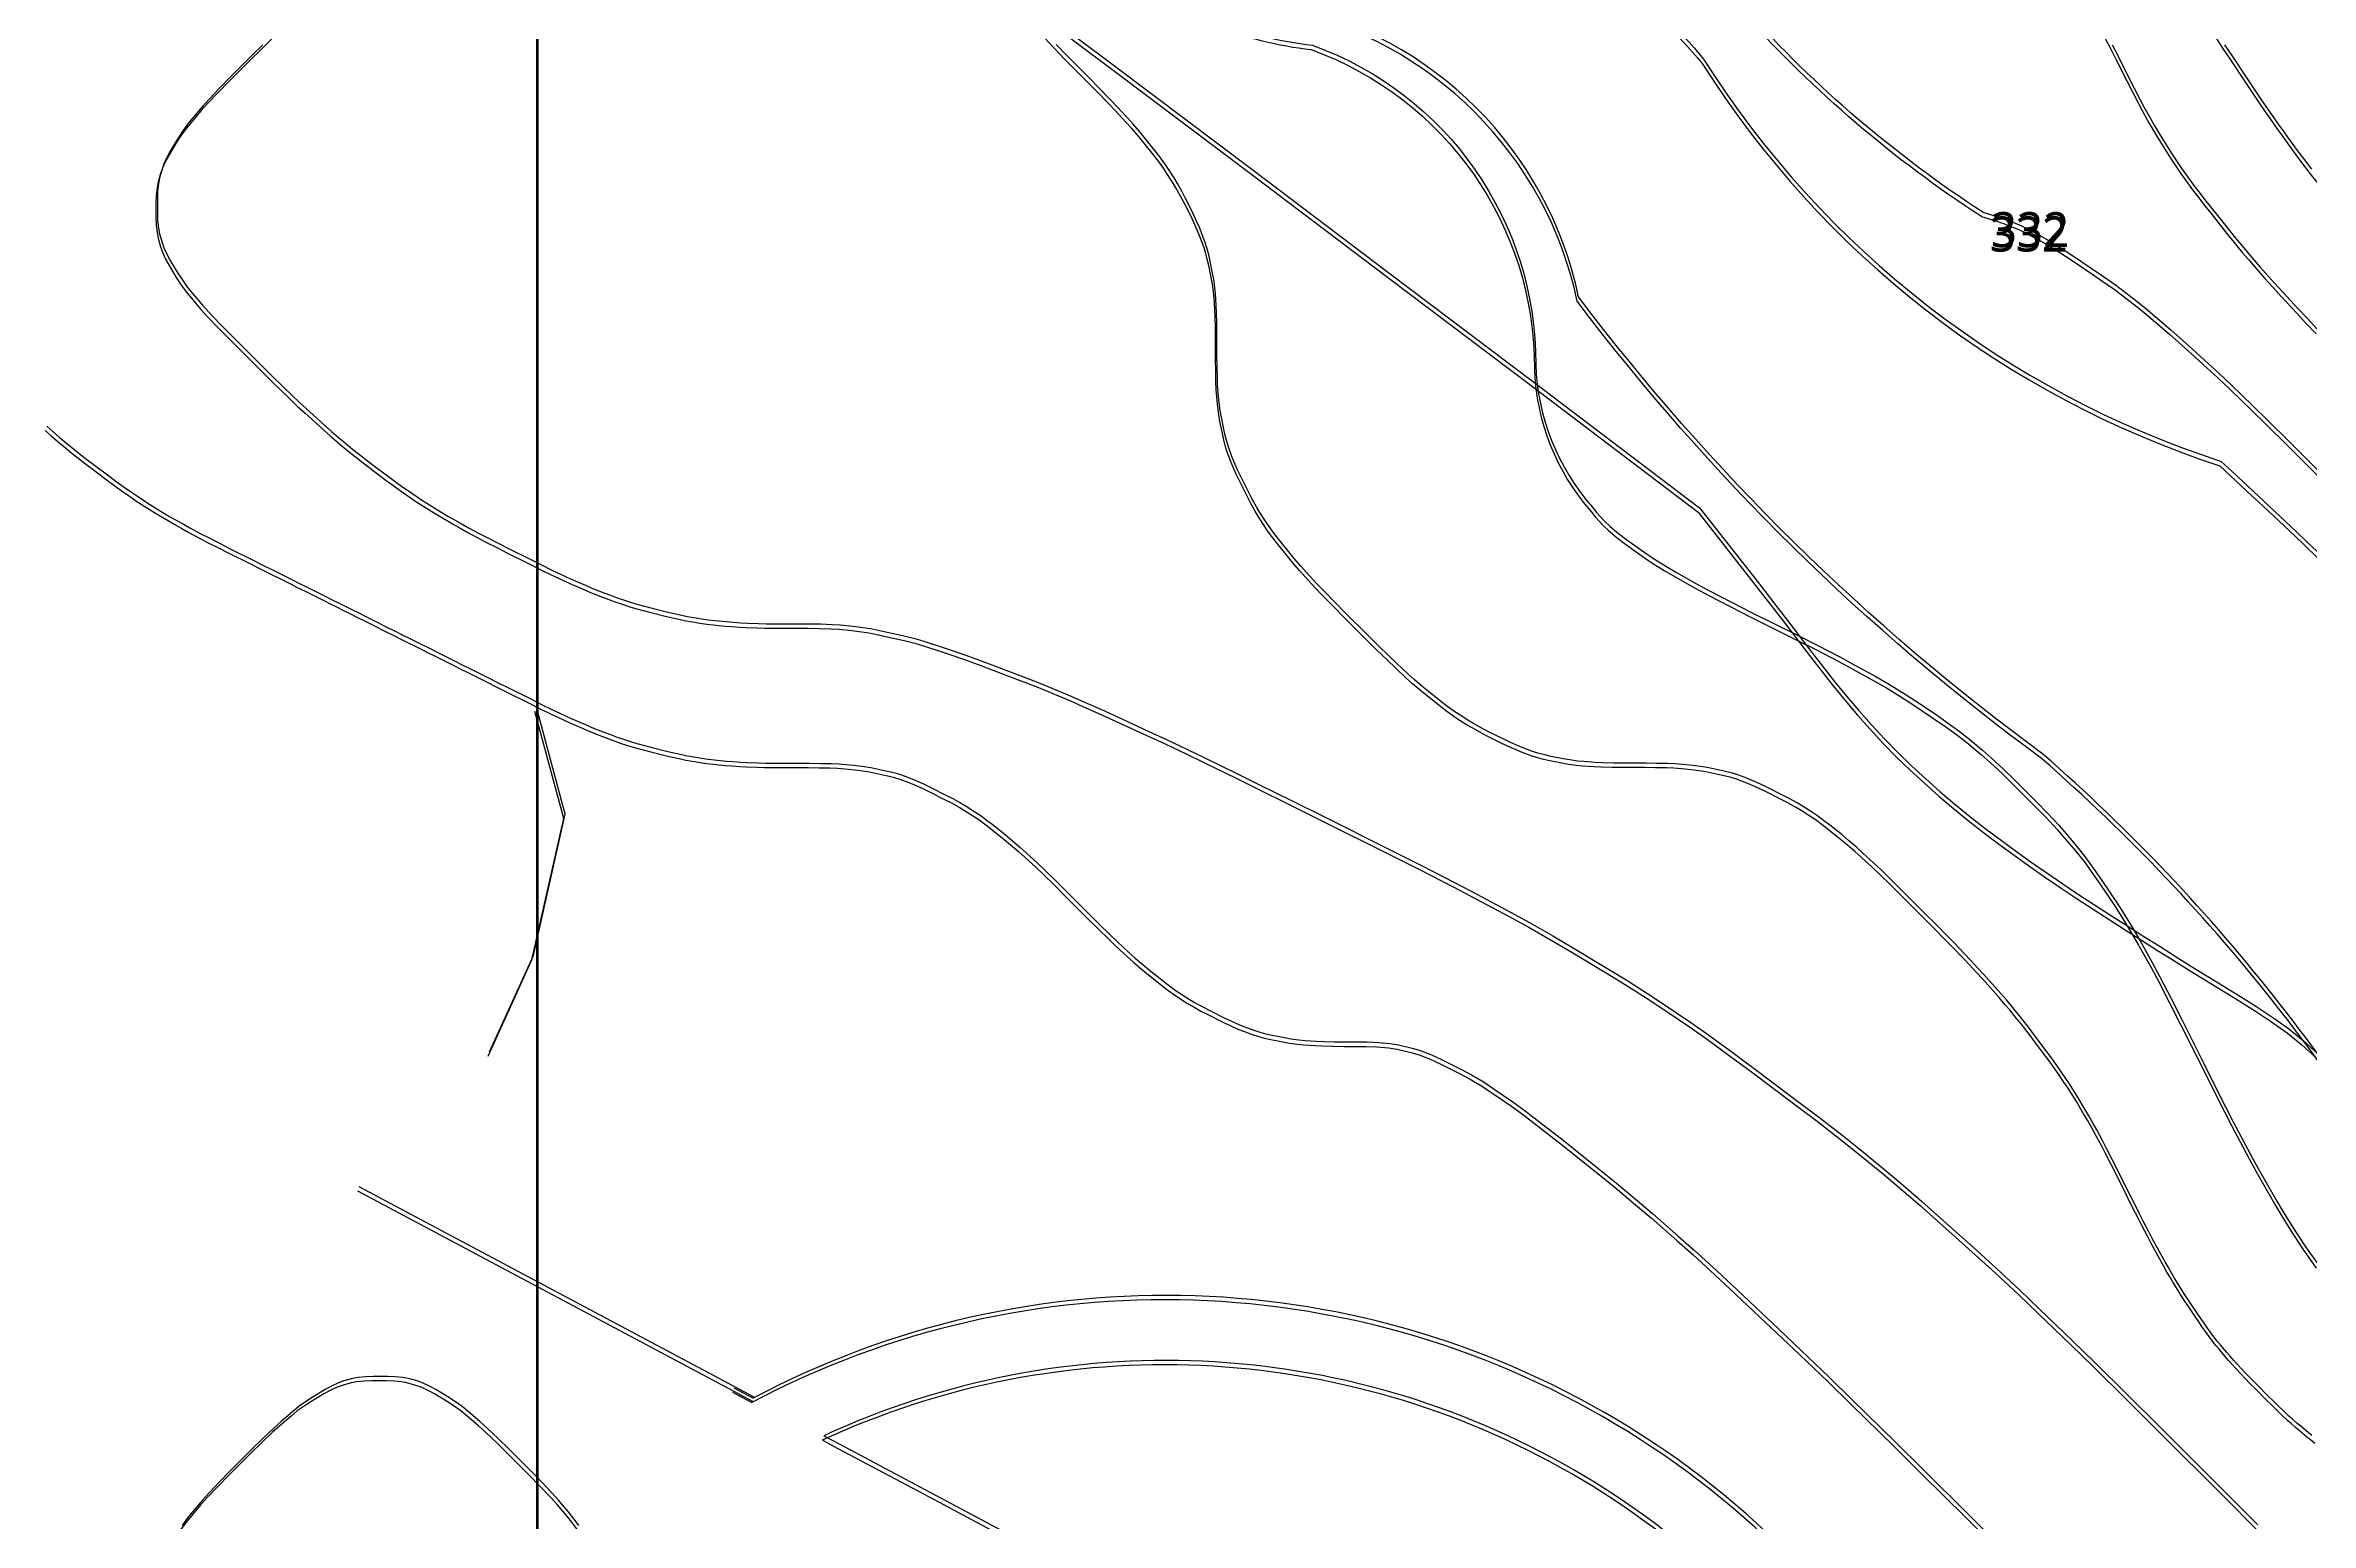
# Model space of a CAD drawing. Header units: metres. Extents: x -1097 to 1588, y -185 to 884.
# Drawn here: x -19.4 to 224.4, y 437.7 to 596.7 of the extents above; entities that cross this region are included whole.
import ezdxf

# ---------------------------------------------------------------- set-up
doc = ezdxf.new("R2010")
doc.units = ezdxf.units.M
for name, color, linetype in [('MUROS', 7, 'Continuous'), ('TERRENO', 188, 'Continuous'), ('VISTA LEJOS', 7, 'Continuous')]:
    doc.layers.add(name, color=color, linetype=linetype)

msp = doc.modelspace()

# ---------------------------------------------------------------- linework, layer by layer
at = {"layer": 'MUROS'}
for points in [[(33.52, 763.48), (1528.87, 763.48), (1528.87, 84.2), (33.52, 84.2)], [(33.67, 763.95), (1529.02, 763.95), (1529.02, 84.67), (33.67, 84.67)]]:
    msp.add_lwpolyline(points, close=True, dxfattribs=at)
at = {"layer": 'TERRENO'}
for points in [[(188.95, 578.24, -0.065608), (163.45, 600.04, 0.262951), (129.69, 611.38, -0.333823), (110.37, 620.82, -0.287996), (105.98, 663.92, 0.478415), (89.88, 691.06, -0.010694), (33.41, 717.2)], [(97.02, 603.66, 0.1221), (116.83, 596.21, -0.317478), (140.86, 561.86, 0.17424), (146.94, 546.52), (147.41, 545.93), (148.27, 544.98), (148.86, 544.41), (149.75, 543.66), (150.65, 542.98), (152.46, 541.69), (153.51, 540.98), (154.84, 540.14), (156, 539.46), (158.16, 538.25), (159.64, 537.45), (161.91, 536.27), (164.23, 535.1), (168.89, 532.77), (171.22, 531.59), (173.56, 530.38), (175.11, 529.54), (177.44, 528.25), (178.74, 527.5), (180.3, 526.55), (181.59, 525.71), (183.92, 524.16), (185.13, 523.32), (186.43, 522.37), (187.38, 521.62), (188.94, 520.33), (189.89, 519.49), (191.18, 518.28), (192.39, 517.1), (194.72, 514.77), (195.91, 513.56), (197.12, 512.26), (197.95, 511.31), (199.25, 509.76), (200, 508.81), (200.95, 507.51), (201.78, 506.3), (203.34, 503.97), (204.17, 502.67), (205.12, 501.12), (205.87, 499.82), (207.17, 497.49), (208, 495.93), (209.21, 493.6), (210.39, 491.27), (212.73, 486.6), (213.9, 484.27), (215.08, 481.95), (215.87, 480.4), (217.08, 478.1), (217.77, 476.83), (218.6, 475.31), (219.31, 474.06), (220.61, 471.81), (221.29, 470.65), (222.04, 469.42), (222.6, 468.53), (223.55, 467.09), (224.15, 466.22), (224.98, 465.05)]]:
    msp.add_lwpolyline(points, format="xyb", dxfattribs=at)
for points in [[(5.07, 597.41), (3.89, 596.26), (2.72, 595.1), (0.39, 592.77), (-0.76, 591.6), (-1.89, 590.42), (-2.61, 589.62), (-3.64, 588.41), (-4.19, 587.73), (-4.8, 586.89), (-5.26, 586.18), (-6.03, 584.89), (-6.41, 584.21), (-6.75, 583.46), (-6.96, 582.89), (-7.21, 581.94), (-7.33, 581.34), (-7.42, 580.51), (-7.45, 579.71), (-7.45, 578.16), (-7.42, 577.36), (-7.33, 576.53), (-7.21, 575.93), (-6.96, 574.98), (-6.75, 574.41), (-6.41, 573.66), (-6.03, 572.98), (-5.26, 571.69), (-4.8, 570.98), (-4.19, 570.14), (-3.64, 569.46), (-2.61, 568.25), (-1.89, 567.45), (-0.76, 566.27), (0.39, 565.1), (2.72, 562.77), (3.89, 561.6), (5.07, 560.44), (5.87, 559.66), (7.08, 558.49), (7.76, 557.84), (8.6, 557.07), (9.31, 556.42), (10.6, 555.25), (11.28, 554.65), (12.03, 554), (12.6, 553.52), (13.55, 552.75), (14.15, 552.27), (14.98, 551.62), (15.78, 551.02), (17.33, 549.85), (18.13, 549.26), (18.96, 548.66), (19.56, 548.24), (20.51, 547.59), (21.08, 547.22), (21.83, 546.74), (22.51, 546.32), (23.8, 545.55), (24.51, 545.13), (25.35, 544.65), (26.03, 544.28), (27.24, 543.63), (28.04, 543.21), (29.22, 542.61), (30.39, 542.02), (32.72, 540.85), (33.89, 540.27), (35.07, 539.69), (35.87, 539.31), (37.08, 538.75), (37.76, 538.45), (38.6, 538.09), (39.31, 537.79), (40.6, 537.27), (41.29, 537.01), (42.03, 536.74), (42.6, 536.55), (43.55, 536.24), (44.15, 536.07), (44.98, 535.83), (45.78, 535.63), (47.33, 535.24), (48.13, 535.05), (48.97, 534.86), (49.56, 534.74), (50.51, 534.57), (51.08, 534.48), (51.83, 534.38), (52.51, 534.3), (53.8, 534.17), (54.51, 534.11), (55.35, 534.05), (56.03, 534.02), (57.24, 533.97), (58.04, 533.95), (59.22, 533.94), (60.39, 533.93), (62.72, 533.93), (63.91, 533.92), (65.15, 533.88), (66.03, 533.82), (67.41, 533.69), (68.22, 533.59), (69.29, 533.42), (70.25, 533.23), (72.06, 532.84), (73.05, 532.61), (74.2, 532.31), (75.14, 532.03), (76.78, 531.51), (77.85, 531.15), (79.44, 530.59), (81, 530.02), (84.11, 528.85), (85.73, 528.23), (87.49, 527.54), (88.8, 527.01), (90.96, 526.1), (92.29, 525.52), (94.13, 524.7), (95.87, 523.91), (99.24, 522.36), (101.12, 521.48), (103.4, 520.4), (105.31, 519.48), (108.76, 517.79), (111.08, 516.65), (114.56, 514.93), (118.06, 513.18), (125.06, 509.68), (128.57, 507.91), (132.11, 506.1), (134.5, 504.85), (138.13, 502.9), (140.18, 501.78), (142.68, 500.35), (144.81, 499.1), (148.7, 496.77), (150.75, 495.51), (152.99, 494.09), (154.69, 492.96), (157.54, 491.02), (159.33, 489.77), (161.83, 487.95), (164.23, 486.18), (168.89, 482.68), (171.28, 480.87), (173.79, 478.92), (175.57, 477.5), (178.42, 475.17), (180.12, 473.74), (182.37, 471.8), (184.41, 469.98), (188.3, 466.48), (190.43, 464.54), (192.94, 462.21), (194.98, 460.26), (198.61, 456.76), (201, 454.43), (204.55, 450.93), (208.06, 447.43), (215.06, 440.43), (218.55, 436.94)], [(224.84, 446.19), (224.37, 446.57), (223.95, 446.91), (223.17, 447.56), (222.75, 447.91), (222.28, 448.33), (221.9, 448.67), (221.25, 449.27), (220.84, 449.67), (220.23, 450.26), (219.64, 450.85), (218.48, 452.02), (217.89, 452.61), (217.3, 453.21), (216.9, 453.63), (216.3, 454.28), (215.96, 454.65), (215.54, 455.13), (215.18, 455.54), (214.53, 456.32), (214.19, 456.74), (213.82, 457.21), (213.54, 457.59), (213.06, 458.24), (212.76, 458.65), (212.35, 459.26), (211.95, 459.85), (211.17, 461.02), (210.77, 461.62), (210.35, 462.27), (210.06, 462.74), (209.58, 463.52), (209.3, 464), (208.92, 464.64), (208.58, 465.25), (207.93, 466.42), (207.58, 467.06), (207.16, 467.84), (206.82, 468.49), (206.22, 469.66), (205.82, 470.43), (205.23, 471.6), (204.64, 472.77), (203.48, 475.1), (202.88, 476.27), (202.28, 477.45), (201.86, 478.25), (201.21, 479.46), (200.84, 480.14), (200.36, 480.97), (199.95, 481.68), (199.17, 482.98), (198.75, 483.66), (198.28, 484.41), (197.9, 484.98), (197.25, 485.93), (196.84, 486.52), (196.23, 487.36), (195.64, 488.16), (194.48, 489.71), (193.87, 490.51), (193.22, 491.34), (192.75, 491.94), (191.97, 492.89), (191.49, 493.45), (190.85, 494.2), (190.24, 494.88), (189.08, 496.18), (188.43, 496.89), (187.65, 497.73), (187, 498.41), (185.84, 499.62), (185.06, 500.41), (183.89, 501.6), (182.72, 502.77), (180.39, 505.1), (179.22, 506.26), (178.04, 507.41), (177.24, 508.17), (176.03, 509.29), (175.35, 509.91), (174.52, 510.63), (173.81, 511.21), (172.51, 512.25), (171.83, 512.78), (171.08, 513.33), (170.51, 513.71), (169.56, 514.32), (168.97, 514.67), (168.13, 515.13), (167.34, 515.54), (165.78, 516.32), (164.98, 516.71), (164.15, 517.08), (163.55, 517.32), (162.6, 517.67), (162.04, 517.85), (161.29, 518.05), (160.61, 518.2), (159.31, 518.46), (158.6, 518.59), (157.76, 518.7), (157.08, 518.77), (155.87, 518.86), (155.08, 518.9), (153.9, 518.92), (152.72, 518.93), (150.39, 518.93), (149.22, 518.94), (148.04, 518.97), (147.24, 519.01), (146.03, 519.1), (145.35, 519.16), (144.52, 519.28), (143.81, 519.4), (142.51, 519.66), (141.83, 519.82), (141.08, 520.02), (140.51, 520.2), (139.56, 520.55), (138.97, 520.79), (138.13, 521.16), (137.34, 521.54), (135.78, 522.32), (134.98, 522.74), (134.15, 523.2), (133.55, 523.55), (132.6, 524.16), (132.04, 524.54), (131.29, 525.09), (130.61, 525.62), (129.31, 526.65), (128.6, 527.24), (127.76, 527.96), (127.08, 528.57), (125.87, 529.7), (125.08, 530.45), (123.89, 531.61), (122.72, 532.77), (120.39, 535.1), (119.23, 536.27), (118.08, 537.45), (117.32, 538.25), (116.2, 539.46), (115.58, 540.14), (114.86, 540.98), (114.28, 541.69), (113.24, 542.98), (112.71, 543.66), (112.16, 544.41), (111.78, 544.98), (111.17, 545.93), (110.82, 546.52), (110.36, 547.36), (109.95, 548.16), (109.17, 549.71), (108.78, 550.51), (108.41, 551.34), (108.17, 551.94), (107.82, 552.89), (107.64, 553.46), (107.44, 554.2), (107.29, 554.89), (107.03, 556.18), (106.9, 556.89), (106.79, 557.73), (106.72, 558.41), (106.63, 559.62), (106.6, 560.42), (106.57, 561.6), (106.56, 562.77), (106.56, 565.1), (106.55, 566.27), (106.52, 567.45), (106.48, 568.25), (106.39, 569.46), (106.33, 570.14), (106.21, 570.98), (106.09, 571.69), (105.83, 572.98), (105.67, 573.66), (105.47, 574.41), (105.29, 574.98), (104.94, 575.93), (104.7, 576.53), (104.33, 577.36), (103.95, 578.16), (103.17, 579.71), (102.76, 580.51), (102.29, 581.34), (101.94, 581.94), (101.33, 582.89), (100.95, 583.46), (100.4, 584.21), (99.88, 584.89), (98.84, 586.18), (98.25, 586.89), (97.53, 587.73), (96.92, 588.41), (95.8, 589.62), (95.04, 590.42), (93.88, 591.6), (92.72, 592.77), (90.39, 595.1), (89.25, 596.28), (88.15, 597.49)], [(202.28, 597.41), (202.88, 596.26)], [(225.09, 581.94), (224.34, 582.89), (223.91, 583.46), (223.34, 584.21), (222.83, 584.89), (221.88, 586.18), (221.37, 586.89), (220.77, 587.73), (220.3, 588.41), (219.46, 589.62), (218.92, 590.42), (218.12, 591.6), (217.34, 592.77), (215.78, 595.1), (215.01, 596.27), (214.24, 597.45)], [(202.88, 596.26), (203.47, 595.1)], [(203.47, 595.1), (204.64, 592.77)], [(204.64, 592.77), (205.24, 591.59)], [(205.24, 591.59), (205.86, 590.4)], [(205.86, 590.4), (206.29, 589.58)], [(206.29, 589.58), (206.98, 588.33)], [(206.98, 588.33), (207.39, 587.61)], [(207.39, 587.61), (207.93, 586.72)], [(207.93, 586.72), (208.41, 585.95)], [(208.41, 585.95), (209.31, 584.52)], [(209.31, 584.52), (209.81, 583.76)], [(209.81, 583.76), (210.38, 582.91)], [(210.38, 582.91), (210.85, 582.26)], [(210.85, 582.26), (211.67, 581.13)], [(211.67, 581.13), (212.21, 580.42)], [(212.21, 580.42), (213, 579.4)], [(188.95, 578.24), (189.78, 577.99), (191.34, 577.48), (192.17, 577.17), (193.12, 576.77), (193.87, 576.4), (195.17, 575.71), (196, 575.23), (197.21, 574.48), (198.39, 573.71), (200.72, 572.16), (201.93, 571.33), (203.23, 570.41), (204.18, 569.7), (205.74, 568.49), (206.69, 567.72), (207.98, 566.63), (209.19, 565.57), (211.53, 563.5), (212.82, 562.33), (214.38, 560.89), (215.67, 559.66), (218.01, 557.41), (219.56, 555.89), (221.89, 553.59), (224.23, 551.27), (228.89, 546.6)], [(213, 579.4), (213.78, 578.41)], [(213.78, 578.41), (215.34, 576.46)], [(215.34, 576.46), (216.15, 575.46)], [(216.15, 575.46), (217.03, 574.39)], [(217.03, 574.39), (217.68, 573.62)], [(217.68, 573.62), (218.76, 572.37)], [(218.76, 572.37), (219.43, 571.61)], [(219.43, 571.61), (220.35, 570.59)], [(220.35, 570.59), (221.22, 569.64)], [(221.22, 569.64), (222.9, 567.83)], [(222.9, 567.83), (223.84, 566.82)], [(223.84, 566.82), (224.98, 565.63)], [(-19.36, 555.21), (-18.72, 554.65), (-17.97, 554), (-17.4, 553.52), (-16.45, 552.75), (-15.85, 552.27), (-15.02, 551.62), (-14.22, 551.02), (-12.67, 549.85), (-11.87, 549.26), (-11.04, 548.66), (-10.44, 548.24), (-9.49, 547.59), (-8.92, 547.22), (-8.17, 546.74), (-7.49, 546.32), (-6.2, 545.55), (-5.49, 545.13), (-4.65, 544.65), (-3.97, 544.28), (-2.76, 543.63), (-1.96, 543.21), (-0.78, 542.61), (0.39, 542.02), (2.72, 540.85), (3.89, 540.27), (5.07, 539.67), (5.87, 539.28), (7.08, 538.67), (7.76, 538.33), (8.6, 537.91), (9.31, 537.56), (10.6, 536.91), (11.28, 536.57), (12.03, 536.19), (12.6, 535.91), (13.55, 535.44), (14.15, 535.14), (14.98, 534.72), (15.78, 534.32), (17.33, 533.54), (18.13, 533.15), (18.96, 532.73), (19.56, 532.43), (20.51, 531.96), (21.08, 531.67), (21.83, 531.3), (22.51, 530.96), (23.8, 530.31), (24.51, 529.95), (25.35, 529.54), (26.03, 529.2), (27.24, 528.59), (28.04, 528.19), (29.22, 527.6), (30.39, 527.02), (32.72, 525.85), (33.89, 525.27), (35.07, 524.69), (35.87, 524.31), (37.08, 523.75), (37.76, 523.45), (38.6, 523.09), (39.31, 522.79), (40.6, 522.27), (41.29, 522.01), (42.03, 521.74), (42.6, 521.54), (43.55, 521.24), (44.15, 521.06), (44.98, 520.83), (45.78, 520.63), (47.33, 520.24), (48.13, 520.05), (48.97, 519.86), (49.56, 519.74), (50.51, 519.57), (51.08, 519.48), (51.83, 519.38), (52.51, 519.3), (53.8, 519.17), (54.51, 519.11), (55.35, 519.05), (56.03, 519.02), (57.24, 518.97), (58.04, 518.95), (59.22, 518.94), (60.39, 518.93), (62.72, 518.93), (63.89, 518.92), (65.07, 518.9), (65.87, 518.86), (67.08, 518.77), (67.76, 518.7), (68.6, 518.59), (69.31, 518.46), (70.6, 518.2), (71.29, 518.05), (72.03, 517.85), (72.6, 517.67), (73.55, 517.32), (74.15, 517.08), (74.98, 516.71), (75.78, 516.32), (77.33, 515.54), (78.13, 515.13), (78.97, 514.67), (79.56, 514.32), (80.51, 513.71), (81.08, 513.33), (81.83, 512.78), (82.51, 512.25), (83.8, 511.21), (84.51, 510.63), (85.35, 509.91), (86.03, 509.29), (87.24, 508.17), (88.04, 507.41), (89.22, 506.26), (90.39, 505.1), (92.72, 502.77), (93.89, 501.61), (95.08, 500.45), (95.87, 499.69), (97.08, 498.57), (97.76, 497.96), (98.6, 497.24), (99.31, 496.65), (100.6, 495.61), (101.29, 495.09), (102.04, 494.54), (102.6, 494.16), (103.55, 493.55), (104.15, 493.2), (104.98, 492.73), (105.78, 492.32), (107.33, 491.54), (108.13, 491.16), (108.97, 490.79), (109.56, 490.55), (110.51, 490.2), (111.08, 490.02), (111.83, 489.82), (112.51, 489.66), (113.81, 489.4), (114.52, 489.28), (115.35, 489.16), (116.03, 489.1), (117.24, 489.01), (118.04, 488.97), (119.22, 488.94), (120.39, 488.93), (122.72, 488.93), (123.92, 488.89), (125.19, 488.78), (126.1, 488.63), (127.57, 488.28), (128.45, 488.01), (129.64, 487.55), (130.72, 487.05), (132.79, 486.01), (133.94, 485.4), (135.29, 484.59), (136.4, 483.86), (138.39, 482.48), (139.71, 481.52), (141.66, 480.02), (143.61, 478.49), (147.5, 475.38), (149.54, 473.73), (151.75, 471.88), (153.42, 470.46), (156.18, 468.04), (157.9, 466.51), (160.29, 464.32), (162.55, 462.21), (166.96, 458.06), (169.43, 455.72), (172.42, 452.84), (174.95, 450.38), (179.53, 445.89), (182.6, 442.85), (187.24, 438.24), (191.89, 433.6)], [(37.91, 436.89), (37.3, 437.73), (36.75, 438.41), (35.72, 439.62), (35, 440.41), (33.87, 441.59), (32.72, 442.77), (30.39, 445.1), (29.22, 446.25), (28.04, 447.37), (27.24, 448.09), (26.03, 449.13), (25.35, 449.68), (24.51, 450.28), (23.8, 450.74), (22.51, 451.52), (21.83, 451.9), (21.08, 452.24), (20.51, 452.44), (19.56, 452.7), (18.96, 452.82), (18.13, 452.9), (17.33, 452.93), (15.78, 452.93), (14.98, 452.9), (14.15, 452.82), (13.55, 452.7), (12.6, 452.44), (12.03, 452.24), (11.28, 451.9), (10.6, 451.52), (9.31, 450.74), (8.6, 450.28), (7.76, 449.68), (7.08, 449.13), (5.87, 448.09), (5.07, 447.37), (3.89, 446.25), (2.72, 445.1), (0.39, 442.77), (-0.76, 441.59), (-1.89, 440.41), (-2.61, 439.62), (-3.64, 438.41), (-4.19, 437.73), (-4.8, 436.89)]]:
    msp.add_lwpolyline(points, dxfattribs=at)
at = {"layer": 'VISTA LEJOS'}
for points in [[(33.52, 84.2), (33.52, 763.48)], [(33.67, 84.67), (33.67, 763.95)], [(81.88, 604.83), (95.97, 594.24)], [(81.73, 604.36), (95.82, 593.77)], [(5.07, 597.41), (3.89, 596.26), (2.72, 595.1), (0.39, 592.77), (-0.76, 591.6), (-1.89, 590.42), (-2.61, 589.62), (-3.64, 588.41), (-4.19, 587.73), (-4.8, 586.89), (-5.26, 586.18), (-6.03, 584.89), (-6.41, 584.21), (-6.75, 583.46), (-6.96, 582.89), (-7.21, 581.94), (-7.33, 581.34), (-7.42, 580.51), (-7.45, 579.71), (-7.45, 578.16), (-7.42, 577.36), (-7.33, 576.53), (-7.21, 575.93), (-6.96, 574.98), (-6.75, 574.41), (-6.41, 573.66), (-6.03, 572.98), (-5.26, 571.69), (-4.8, 570.98), (-4.19, 570.14), (-3.64, 569.46), (-2.61, 568.25), (-1.89, 567.45), (-0.76, 566.27), (0.39, 565.1), (2.72, 562.77), (3.89, 561.6), (5.07, 560.44), (5.87, 559.66), (7.08, 558.49), (7.76, 557.84), (8.6, 557.07), (9.31, 556.42), (10.6, 555.25), (11.28, 554.65), (12.03, 554), (12.6, 553.52), (13.55, 552.75), (14.15, 552.27), (14.98, 551.62), (15.78, 551.02), (17.33, 549.85), (18.13, 549.26), (18.96, 548.66), (19.56, 548.24), (20.51, 547.59), (21.08, 547.22), (21.83, 546.74), (22.51, 546.32), (23.8, 545.55), (24.51, 545.13), (25.35, 544.65), (26.03, 544.28), (27.24, 543.63), (28.04, 543.21), (29.22, 542.61), (30.39, 542.02), (32.72, 540.85), (33.89, 540.27), (35.07, 539.69), (35.87, 539.31), (37.08, 538.75), (37.76, 538.45), (38.6, 538.09), (39.31, 537.79), (40.6, 537.27), (41.29, 537.01), (42.03, 536.74), (42.6, 536.55), (43.55, 536.24), (44.15, 536.07), (44.98, 535.83), (45.78, 535.63), (47.33, 535.24), (48.13, 535.05), (48.97, 534.86), (49.56, 534.74), (50.51, 534.57), (51.08, 534.48), (51.83, 534.38), (52.51, 534.3), (53.8, 534.17), (54.51, 534.11), (55.35, 534.05), (56.03, 534.02), (57.24, 533.97), (58.04, 533.95), (59.22, 533.94), (60.39, 533.93), (62.72, 533.93), (63.91, 533.92), (65.15, 533.88), (66.03, 533.82), (67.41, 533.69), (68.22, 533.59), (69.29, 533.42), (70.25, 533.23), (72.06, 532.84), (73.05, 532.61), (74.2, 532.31), (75.14, 532.03), (76.78, 531.51), (77.85, 531.15), (79.44, 530.59), (81, 530.02), (84.11, 528.85), (85.73, 528.23), (87.49, 527.54), (88.8, 527.01), (90.96, 526.1), (92.29, 525.52), (94.13, 524.7), (95.87, 523.91), (99.24, 522.36), (101.12, 521.48), (103.4, 520.4), (105.31, 519.48), (108.76, 517.79), (111.08, 516.65), (114.56, 514.93), (118.06, 513.18), (125.06, 509.68), (128.57, 507.91), (132.11, 506.1), (134.5, 504.85), (138.13, 502.9), (140.18, 501.78), (142.68, 500.35), (144.81, 499.1), (148.7, 496.77), (150.75, 495.51), (152.99, 494.09), (154.69, 492.96), (157.54, 491.02), (159.33, 489.77), (161.83, 487.95), (164.23, 486.18), (168.89, 482.68), (171.28, 480.87), (173.79, 478.92), (175.57, 477.5), (178.42, 475.17), (180.12, 473.74), (182.37, 471.8), (184.41, 469.98), (188.3, 466.48), (190.43, 464.54), (192.94, 462.21), (194.98, 460.26), (198.61, 456.76), (201, 454.43), (204.55, 450.93), (208.06, 447.43), (215.06, 440.43), (218.55, 436.94)], [(224.84, 446.19), (224.37, 446.57), (223.95, 446.91), (223.17, 447.56), (222.75, 447.91), (222.28, 448.33), (221.9, 448.67), (221.25, 449.27), (220.84, 449.67), (220.23, 450.26), (219.64, 450.85), (218.48, 452.02), (217.89, 452.61), (217.3, 453.21), (216.9, 453.63), (216.3, 454.28), (215.96, 454.65), (215.54, 455.13), (215.18, 455.54), (214.53, 456.32), (214.19, 456.74), (213.82, 457.21), (213.54, 457.59), (213.06, 458.24), (212.76, 458.65), (212.35, 459.26), (211.95, 459.85), (211.17, 461.02), (210.77, 461.62), (210.35, 462.27), (210.06, 462.74), (209.58, 463.52), (209.3, 464), (208.92, 464.64), (208.58, 465.25), (207.93, 466.42), (207.58, 467.06), (207.16, 467.84), (206.82, 468.49), (206.22, 469.66), (205.82, 470.43), (205.23, 471.6), (204.64, 472.77), (203.48, 475.1), (202.88, 476.27), (202.28, 477.45), (201.86, 478.25), (201.21, 479.46), (200.84, 480.14), (200.36, 480.97), (199.95, 481.68), (199.17, 482.98), (198.75, 483.66), (198.28, 484.41), (197.9, 484.98), (197.25, 485.93), (196.84, 486.52), (196.23, 487.36), (195.64, 488.16), (194.48, 489.71), (193.87, 490.51), (193.22, 491.34), (192.75, 491.94), (191.97, 492.89), (191.49, 493.45), (190.85, 494.2), (190.24, 494.88), (189.08, 496.18), (188.43, 496.89), (187.65, 497.73), (187, 498.41), (185.84, 499.62), (185.06, 500.41), (183.89, 501.6), (182.72, 502.77), (180.39, 505.1), (179.22, 506.26), (178.04, 507.41), (177.24, 508.17), (176.03, 509.29), (175.35, 509.91), (174.52, 510.63), (173.81, 511.21), (172.51, 512.25), (171.83, 512.78), (171.08, 513.33), (170.51, 513.71), (169.56, 514.32), (168.97, 514.67), (168.13, 515.13), (167.34, 515.54), (165.78, 516.32), (164.98, 516.71), (164.15, 517.08), (163.55, 517.32), (162.6, 517.67), (162.04, 517.85), (161.29, 518.05), (160.61, 518.2), (159.31, 518.46), (158.6, 518.59), (157.76, 518.7), (157.08, 518.77), (155.87, 518.86), (155.08, 518.9), (153.9, 518.92), (152.72, 518.93), (150.39, 518.93), (149.22, 518.94), (148.04, 518.97), (147.24, 519.01), (146.03, 519.1), (145.35, 519.16), (144.52, 519.28), (143.81, 519.4), (142.51, 519.66), (141.83, 519.82), (141.08, 520.02), (140.51, 520.2), (139.56, 520.55), (138.97, 520.79), (138.13, 521.16), (137.34, 521.54), (135.78, 522.32), (134.98, 522.74), (134.15, 523.2), (133.55, 523.55), (132.6, 524.16), (132.04, 524.54), (131.29, 525.09), (130.61, 525.62), (129.31, 526.65), (128.6, 527.24), (127.76, 527.96), (127.08, 528.57), (125.87, 529.7), (125.08, 530.45), (123.89, 531.61), (122.72, 532.77), (120.39, 535.1), (119.23, 536.27), (118.08, 537.45), (117.32, 538.25), (116.2, 539.46), (115.58, 540.14), (114.86, 540.98), (114.28, 541.69), (113.24, 542.98), (112.71, 543.66), (112.16, 544.41), (111.78, 544.98), (111.17, 545.93), (110.82, 546.52), (110.36, 547.36), (109.95, 548.16), (109.17, 549.71), (108.78, 550.51), (108.41, 551.34), (108.17, 551.94), (107.82, 552.89), (107.64, 553.46), (107.44, 554.2), (107.29, 554.89), (107.03, 556.18), (106.9, 556.89), (106.79, 557.73), (106.72, 558.41), (106.63, 559.62), (106.6, 560.42), (106.57, 561.6), (106.56, 562.77), (106.56, 565.1), (106.55, 566.27), (106.52, 567.45), (106.48, 568.25), (106.39, 569.46), (106.33, 570.14), (106.21, 570.98), (106.09, 571.69), (105.83, 572.98), (105.67, 573.66), (105.47, 574.41), (105.29, 574.98), (104.94, 575.93), (104.7, 576.53), (104.33, 577.36), (103.95, 578.16), (103.17, 579.71), (102.76, 580.51), (102.29, 581.34), (101.94, 581.94), (101.33, 582.89), (100.95, 583.46), (100.4, 584.21), (99.88, 584.89), (98.84, 586.18), (98.25, 586.89), (97.53, 587.73), (96.92, 588.41), (95.8, 589.62), (95.04, 590.42), (93.88, 591.6), (92.72, 592.77), (90.39, 595.1), (89.25, 596.28), (88.15, 597.49)], [(225.09, 581.94), (224.34, 582.89), (223.91, 583.46), (223.34, 584.21), (222.83, 584.89), (221.88, 586.18), (221.37, 586.89), (220.77, 587.73), (220.3, 588.41), (219.46, 589.62), (218.92, 590.42), (218.12, 591.6), (217.34, 592.77), (215.78, 595.1), (215.01, 596.27), (214.24, 597.45)], [(4.04, 596.73), (2.87, 595.57), (0.54, 593.24), (-0.61, 592.07), (-1.74, 590.89), (-2.46, 590.09), (-3.49, 588.88), (-4.04, 588.2), (-4.64, 587.36), (-5.11, 586.65), (-5.88, 585.36), (-6.26, 584.67), (-6.6, 583.93), (-6.8, 583.36), (-7.06, 582.41), (-7.18, 581.81), (-7.27, 580.98), (-7.29, 580.18), (-7.29, 578.63), (-7.27, 577.83), (-7.18, 576.99), (-7.06, 576.4), (-6.8, 575.45), (-6.6, 574.88), (-6.26, 574.13), (-5.88, 573.45), (-5.11, 572.16), (-4.64, 571.45), (-4.04, 570.61), (-3.49, 569.93), (-2.46, 568.72), (-1.74, 567.92), (-0.61, 566.74), (0.54, 565.57), (2.87, 563.24), (4.04, 562.07), (5.22, 560.9), (6.02, 560.13), (7.23, 558.96), (7.91, 558.31), (8.75, 557.54), (9.46, 556.89), (10.75, 555.72), (11.44, 555.12), (12.18, 554.47), (12.75, 553.99), (13.7, 553.22), (14.3, 552.74), (15.13, 552.09), (15.93, 551.49), (17.48, 550.32), (18.28, 549.73), (19.12, 549.13), (19.71, 548.71), (20.66, 548.06), (21.23, 547.69), (21.98, 547.21), (22.66, 546.79), (23.95, 546.01), (24.66, 545.6), (25.5, 545.12), (26.18, 544.75), (27.39, 544.1), (28.19, 543.68), (29.37, 543.08), (30.54, 542.49), (32.87, 541.32), (34.04, 540.74), (35.22, 540.16), (36.02, 539.78), (37.23, 539.22), (37.91, 538.92), (38.75, 538.56), (39.46, 538.26), (40.75, 537.74), (41.44, 537.48), (42.18, 537.21), (42.75, 537.01), (43.7, 536.71), (44.3, 536.53), (45.13, 536.3), (45.93, 536.1), (47.48, 535.71), (48.28, 535.52), (49.12, 535.33), (49.71, 535.21), (50.66, 535.04), (51.23, 534.95), (51.98, 534.85), (52.66, 534.77), (53.95, 534.64), (54.67, 534.58), (55.5, 534.52), (56.18, 534.49), (57.39, 534.44), (58.19, 534.42), (59.37, 534.41), (60.54, 534.4), (62.87, 534.4), (64.06, 534.39), (65.3, 534.35), (66.18, 534.29), (67.56, 534.16), (68.37, 534.06), (69.44, 533.89), (70.4, 533.7), (72.21, 533.31), (73.2, 533.08), (74.36, 532.78), (75.29, 532.5), (76.93, 531.98), (78, 531.62), (79.59, 531.06), (81.15, 530.49), (84.26, 529.32), (85.88, 528.7), (87.64, 528.01), (88.95, 527.48), (91.11, 526.57), (92.44, 525.99), (94.29, 525.17), (96.02, 524.38), (99.39, 522.83), (101.27, 521.95), (103.55, 520.87), (105.46, 519.95), (108.92, 518.26), (111.23, 517.12), (114.71, 515.4), (118.21, 513.65), (125.21, 510.15), (128.72, 508.38), (132.26, 506.57), (134.65, 505.31), (138.28, 503.37), (140.33, 502.25), (142.83, 500.82), (144.96, 499.57), (148.85, 497.24), (150.9, 495.98), (153.14, 494.56), (154.84, 493.43), (157.69, 491.49), (159.48, 490.24), (161.99, 488.42), (164.38, 486.65), (169.04, 483.15), (171.43, 481.34), (173.94, 479.39), (175.72, 477.97), (178.57, 475.64), (180.27, 474.21), (182.52, 472.27), (184.57, 470.45), (188.45, 466.95), (190.58, 465.01), (193.09, 462.68), (195.13, 460.73), (198.76, 457.23), (201.15, 454.9), (204.7, 451.4), (208.21, 447.9), (215.21, 440.9), (218.7, 437.41)], [(224.52, 447.04), (224.1, 447.38), (223.32, 448.03), (222.9, 448.38), (222.43, 448.8), (222.05, 449.14), (221.41, 449.74), (220.99, 450.14), (220.38, 450.73), (219.79, 451.32), (218.63, 452.48), (218.04, 453.08), (217.45, 453.68), (217.05, 454.1), (216.45, 454.75), (216.11, 455.12), (215.69, 455.6), (215.33, 456.01), (214.69, 456.79), (214.34, 457.21), (213.97, 457.68), (213.69, 458.06), (213.21, 458.71), (212.91, 459.12), (212.5, 459.73), (212.1, 460.32), (211.32, 461.49), (210.92, 462.09), (210.5, 462.74), (210.21, 463.21), (209.73, 463.99), (209.45, 464.47), (209.07, 465.11), (208.73, 465.72), (208.09, 466.89), (207.73, 467.53), (207.31, 468.31), (206.97, 468.96), (206.37, 470.13), (205.97, 470.9), (205.38, 472.07), (204.79, 473.24), (203.63, 475.57), (203.04, 476.74), (202.43, 477.92), (202.01, 478.72), (201.37, 479.93), (200.99, 480.61), (200.52, 481.44), (200.1, 482.15), (199.32, 483.45), (198.9, 484.13), (198.43, 484.88), (198.05, 485.45), (197.41, 486.4), (196.99, 486.99), (196.38, 487.83), (195.79, 488.62), (194.63, 490.18), (194.02, 490.98), (193.37, 491.81), (192.9, 492.41), (192.12, 493.36), (191.65, 493.92), (191, 494.67), (190.39, 495.35), (189.23, 496.65), (188.58, 497.36), (187.8, 498.2), (187.15, 498.88), (185.99, 500.09), (185.21, 500.88), (184.04, 502.07), (182.88, 503.24), (180.54, 505.57), (179.37, 506.73), (178.19, 507.88), (177.39, 508.64), (176.18, 509.76), (175.5, 510.38), (174.67, 511.1), (173.96, 511.68), (172.66, 512.72), (171.98, 513.25), (171.23, 513.8), (170.66, 514.18), (169.71, 514.79), (169.12, 515.14), (168.28, 515.6), (167.49, 516.01), (165.93, 516.79), (165.13, 517.18), (164.3, 517.55), (163.7, 517.79), (162.75, 518.14), (162.19, 518.32), (161.44, 518.52), (160.76, 518.67), (159.46, 518.93), (158.75, 519.06), (157.92, 519.17), (157.23, 519.24), (156.02, 519.33), (155.23, 519.36), (154.05, 519.39), (152.87, 519.4), (150.54, 519.4), (149.37, 519.41), (148.19, 519.44), (147.39, 519.48), (146.18, 519.57), (145.5, 519.63), (144.67, 519.75), (143.96, 519.87), (142.66, 520.13), (141.98, 520.29), (141.23, 520.49), (140.66, 520.67), (139.71, 521.02), (139.12, 521.26), (138.28, 521.63), (137.49, 522.01), (135.93, 522.79), (135.13, 523.2), (134.3, 523.67), (133.7, 524.02), (132.75, 524.63), (132.19, 525.01), (131.44, 525.56), (130.76, 526.08), (129.46, 527.12), (128.75, 527.71), (127.91, 528.43), (127.23, 529.04), (126.02, 530.16), (125.23, 530.92), (124.05, 532.08), (122.87, 533.24), (120.54, 535.57), (119.38, 536.74), (118.23, 537.92), (117.47, 538.72), (116.35, 539.93), (115.73, 540.61), (115.01, 541.45), (114.43, 542.16), (113.39, 543.45), (112.86, 544.13), (112.31, 544.88), (111.93, 545.45), (111.33, 546.4), (110.97, 546.99), (110.51, 547.83), (110.1, 548.63), (109.32, 550.18), (108.93, 550.98), (108.56, 551.81), (108.32, 552.41), (107.97, 553.36), (107.79, 553.93), (107.59, 554.67), (107.44, 555.36), (107.18, 556.65), (107.05, 557.36), (106.94, 558.2), (106.87, 558.88), (106.78, 560.09), (106.75, 560.89), (106.72, 562.07), (106.71, 563.24), (106.71, 565.57), (106.7, 566.74), (106.67, 567.92), (106.63, 568.72), (106.54, 569.93), (106.48, 570.61), (106.36, 571.45), (106.24, 572.16), (105.98, 573.45), (105.82, 574.13), (105.62, 574.88), (105.44, 575.45), (105.09, 576.4), (104.85, 576.99), (104.48, 577.83), (104.1, 578.63), (103.32, 580.18), (102.91, 580.98), (102.45, 581.81), (102.09, 582.41), (101.49, 583.36), (101.1, 583.93), (100.55, 584.67), (100.03, 585.36), (98.99, 586.65), (98.4, 587.36), (97.68, 588.2), (97.07, 588.88), (95.95, 590.09), (95.19, 590.89), (94.04, 592.07), (92.87, 593.24), (90.54, 595.57), (89.4, 596.75)], [(203.04, 596.73), (203.63, 595.57), (204.79, 593.24), (205.39, 592.06), (206.01, 590.87), (206.44, 590.05), (207.14, 588.8), (207.54, 588.08), (208.08, 587.19), (208.56, 586.42), (209.46, 584.99), (209.96, 584.23), (210.53, 583.38), (211, 582.73), (211.82, 581.6), (212.36, 580.89), (213.15, 579.87), (213.93, 578.88), (215.49, 576.93), (216.3, 575.93), (217.18, 574.86), (217.83, 574.09), (218.91, 572.84), (219.58, 572.08), (220.5, 571.06), (221.37, 570.11), (223.05, 568.3), (223.99, 567.29), (225.13, 566.1)], [(224.5, 583.36), (224.06, 583.93), (223.49, 584.67), (222.98, 585.36), (222.03, 586.65), (221.52, 587.36), (220.92, 588.2), (220.45, 588.88), (219.61, 590.09), (219.07, 590.89), (218.27, 592.07), (217.49, 593.24), (215.93, 595.57), (215.16, 596.74)], [(95.82, 593.77), (110.31, 582.86)], [(95.97, 594.24), (110.47, 583.33)], [(110.31, 582.86), (125.21, 571.62)], [(110.47, 583.33), (125.36, 572.09)], [(188.95, 578.24), (189.78, 577.99), (191.34, 577.48), (192.17, 577.17), (193.12, 576.77), (193.87, 576.4), (195.17, 575.71), (196, 575.23), (197.21, 574.48), (198.39, 573.71), (200.72, 572.16), (201.93, 571.33), (203.23, 570.41), (204.18, 569.7), (205.74, 568.49), (206.69, 567.72), (207.98, 566.63), (209.19, 565.57), (211.53, 563.5), (212.82, 562.33), (214.38, 560.89), (215.67, 559.66), (218.01, 557.41), (219.56, 555.89), (221.89, 553.59), (224.23, 551.27), (228.89, 546.6)], [(189.1, 578.71), (189.93, 578.46), (191.49, 577.95), (192.32, 577.64), (193.27, 577.23), (194.02, 576.87), (195.32, 576.18), (196.15, 575.7), (197.36, 574.95), (198.54, 574.18), (200.88, 572.63), (202.09, 571.8), (203.38, 570.88), (204.33, 570.17), (205.89, 568.96), (206.84, 568.19), (208.13, 567.1), (209.34, 566.04), (211.68, 563.97), (212.97, 562.8), (214.53, 561.36), (215.82, 560.13), (218.16, 557.88), (219.71, 556.36), (222.04, 554.06), (224.38, 551.74), (229.04, 547.07)], [(125.21, 571.62), (140.51, 560.05)], [(125.36, 572.09), (140.66, 560.52)], [(140.51, 560.05), (158.47, 546.43)], [(140.66, 560.52), (158.62, 546.9)], [(-19.36, 555.21), (-18.72, 554.65), (-17.97, 554), (-17.4, 553.52), (-16.45, 552.75), (-15.85, 552.27), (-15.02, 551.62), (-14.22, 551.02), (-12.67, 549.85), (-11.87, 549.26), (-11.04, 548.66), (-10.44, 548.24), (-9.49, 547.59), (-8.92, 547.22), (-8.17, 546.74), (-7.49, 546.32), (-6.2, 545.55), (-5.49, 545.13), (-4.65, 544.65), (-3.97, 544.28), (-2.76, 543.63), (-1.96, 543.21), (-0.78, 542.61), (0.39, 542.02), (2.72, 540.85), (3.89, 540.27), (5.07, 539.67), (5.87, 539.28), (7.08, 538.67), (7.76, 538.33), (8.6, 537.91), (9.31, 537.56), (10.6, 536.91), (11.28, 536.57), (12.03, 536.19), (12.6, 535.91), (13.55, 535.44), (14.15, 535.14), (14.98, 534.72), (15.78, 534.32), (17.33, 533.54), (18.13, 533.15), (18.96, 532.73), (19.56, 532.43), (20.51, 531.96), (21.08, 531.67), (21.83, 531.3), (22.51, 530.96), (23.8, 530.31), (24.51, 529.95), (25.35, 529.54), (26.03, 529.2), (27.24, 528.59), (28.04, 528.19), (29.22, 527.6), (30.39, 527.02), (32.72, 525.85), (33.89, 525.27), (35.07, 524.69), (35.87, 524.31), (37.08, 523.75), (37.76, 523.45), (38.6, 523.09), (39.31, 522.79), (40.6, 522.27), (41.29, 522.01), (42.03, 521.74), (42.6, 521.54), (43.55, 521.24), (44.15, 521.06), (44.98, 520.83), (45.78, 520.63), (47.33, 520.24), (48.13, 520.05), (48.97, 519.86), (49.56, 519.74), (50.51, 519.57), (51.08, 519.48), (51.83, 519.38), (52.51, 519.3), (53.8, 519.17), (54.51, 519.11), (55.35, 519.05), (56.03, 519.02), (57.24, 518.97), (58.04, 518.95), (59.22, 518.94), (60.39, 518.93), (62.72, 518.93), (63.89, 518.92), (65.07, 518.9), (65.87, 518.86), (67.08, 518.77), (67.76, 518.7), (68.6, 518.59), (69.31, 518.46), (70.6, 518.2), (71.29, 518.05), (72.03, 517.85), (72.6, 517.67), (73.55, 517.32), (74.15, 517.08), (74.98, 516.71), (75.78, 516.32), (77.33, 515.54), (78.13, 515.13), (78.97, 514.67), (79.56, 514.32), (80.51, 513.71), (81.08, 513.33), (81.83, 512.78), (82.51, 512.25), (83.8, 511.21), (84.51, 510.63), (85.35, 509.91), (86.03, 509.29), (87.24, 508.17), (88.04, 507.41), (89.22, 506.26), (90.39, 505.1), (92.72, 502.77), (93.89, 501.61), (95.08, 500.45), (95.87, 499.69), (97.08, 498.57), (97.76, 497.96), (98.6, 497.24), (99.31, 496.65), (100.6, 495.61), (101.29, 495.09), (102.04, 494.54), (102.6, 494.16), (103.55, 493.55), (104.15, 493.2), (104.98, 492.73), (105.78, 492.32), (107.33, 491.54), (108.13, 491.16), (108.97, 490.79), (109.56, 490.55), (110.51, 490.2), (111.08, 490.02), (111.83, 489.82), (112.51, 489.66), (113.81, 489.4), (114.52, 489.28), (115.35, 489.16), (116.03, 489.1), (117.24, 489.01), (118.04, 488.97), (119.22, 488.94), (120.39, 488.93), (122.72, 488.93), (123.92, 488.89), (125.19, 488.78), (126.1, 488.63), (127.57, 488.28), (128.45, 488.01), (129.64, 487.55), (130.72, 487.05), (132.79, 486.01), (133.94, 485.4), (135.29, 484.59), (136.4, 483.86), (138.39, 482.48), (139.71, 481.52), (141.66, 480.02), (143.61, 478.49), (147.5, 475.38), (149.54, 473.73), (151.75, 471.88), (153.42, 470.46), (156.18, 468.04), (157.9, 466.51), (160.29, 464.32), (162.55, 462.21), (166.96, 458.06), (169.43, 455.72), (172.42, 452.84), (174.95, 450.38), (179.53, 445.89), (182.6, 442.85), (187.24, 438.24), (191.89, 433.6)], [(-19.2, 555.68), (-18.56, 555.12), (-17.82, 554.47), (-17.25, 553.99), (-16.3, 553.22), (-15.7, 552.74), (-14.87, 552.09), (-14.07, 551.49), (-12.52, 550.32), (-11.72, 549.73), (-10.88, 549.13), (-10.29, 548.71), (-9.34, 548.06), (-8.77, 547.69), (-8.02, 547.21), (-7.34, 546.79), (-6.05, 546.01), (-5.34, 545.6), (-4.5, 545.12), (-3.82, 544.75), (-2.61, 544.1), (-1.81, 543.68), (-0.63, 543.08), (0.54, 542.49), (2.87, 541.32), (4.04, 540.73), (5.22, 540.14), (6.02, 539.75), (7.23, 539.14), (7.91, 538.8), (8.75, 538.38), (9.46, 538.03), (10.75, 537.38), (11.44, 537.04), (12.18, 536.66), (12.75, 536.38), (13.7, 535.91), (14.3, 535.61), (15.13, 535.19), (15.93, 534.79), (17.48, 534.01), (18.28, 533.62), (19.12, 533.2), (19.71, 532.9), (20.66, 532.43), (21.23, 532.14), (21.98, 531.77), (22.66, 531.43), (23.95, 530.78), (24.66, 530.42), (25.5, 530.01), (26.18, 529.67), (27.39, 529.06), (28.19, 528.66), (29.37, 528.07), (30.54, 527.49), (32.87, 526.32), (34.04, 525.74), (35.22, 525.16), (36.02, 524.78), (37.23, 524.22), (37.91, 523.92), (38.75, 523.56), (39.46, 523.26), (40.75, 522.74), (41.44, 522.48), (42.18, 522.21), (42.75, 522.01), (43.7, 521.71), (44.3, 521.53), (45.13, 521.3), (45.93, 521.1), (47.48, 520.71), (48.28, 520.52), (49.12, 520.33), (49.71, 520.21), (50.66, 520.04), (51.23, 519.95), (51.98, 519.84), (52.66, 519.77), (53.95, 519.64), (54.67, 519.58), (55.5, 519.52), (56.18, 519.48), (57.39, 519.44), (58.19, 519.42), (59.37, 519.41), (60.54, 519.4), (62.87, 519.4), (64.04, 519.39), (65.23, 519.36), (66.02, 519.33), (67.23, 519.24), (67.91, 519.17), (68.75, 519.06), (69.46, 518.93), (70.76, 518.67), (71.44, 518.52), (72.19, 518.32), (72.75, 518.14), (73.7, 517.79), (74.3, 517.55), (75.13, 517.18), (75.93, 516.79), (77.48, 516.01), (78.28, 515.6), (79.12, 515.14), (79.71, 514.79), (80.66, 514.18), (81.23, 513.8), (81.98, 513.25), (82.66, 512.72), (83.96, 511.68), (84.67, 511.1), (85.5, 510.38), (86.18, 509.76), (87.39, 508.64), (88.19, 507.88), (89.37, 506.73), (90.54, 505.57), (92.87, 503.24), (94.05, 502.07), (95.23, 500.92), (96.02, 500.16), (97.23, 499.04), (97.91, 498.43), (98.75, 497.71), (99.46, 497.12), (100.76, 496.08), (101.44, 495.56), (102.19, 495.01), (102.75, 494.63), (103.7, 494.02), (104.3, 493.66), (105.13, 493.2), (105.93, 492.79), (107.49, 492.01), (108.28, 491.63), (109.12, 491.26), (109.71, 491.02), (110.66, 490.67), (111.23, 490.49), (111.98, 490.29), (112.66, 490.13), (113.96, 489.87), (114.67, 489.75), (115.5, 489.63), (116.18, 489.57), (117.39, 489.48), (118.19, 489.44), (119.37, 489.41), (120.54, 489.4), (122.87, 489.4), (124.07, 489.36), (125.34, 489.25), (126.25, 489.1), (127.72, 488.75), (128.61, 488.48), (129.79, 488.02), (130.87, 487.52), (132.94, 486.48), (134.09, 485.87), (135.44, 485.06), (136.55, 484.33), (138.54, 482.95), (139.86, 481.99), (141.82, 480.49), (143.76, 478.96), (147.65, 475.85), (149.69, 474.2), (151.91, 472.35), (153.57, 470.93), (156.33, 468.51), (158.05, 466.98), (160.44, 464.79), (162.71, 462.68), (167.11, 458.53), (169.58, 456.19), (172.57, 453.31), (175.1, 450.85), (179.68, 446.36), (182.75, 443.32), (187.39, 438.71), (192.04, 434.07)], [(158.47, 546.43), (164.16, 539.18)], [(158.62, 546.9), (164.31, 539.65)], [(164.16, 539.18), (165.42, 537.56)], [(164.31, 539.65), (165.57, 538.03)], [(165.42, 537.56), (166.68, 535.92)], [(165.57, 538.03), (166.83, 536.39)], [(166.83, 536.39), (168.09, 534.76)], [(166.68, 535.92), (167.94, 534.29)], [(167.94, 534.29), (169.19, 532.65)], [(168.09, 534.76), (169.34, 533.12)], [(169.19, 532.65), (170.45, 531.01)], [(169.34, 533.12), (170.6, 531.48)], [(170.6, 531.48), (171.86, 529.85)], [(170.45, 531.01), (171.71, 529.38)], [(171.71, 529.38), (172.98, 527.76)], [(171.86, 529.85), (173.13, 528.23)], [(172.98, 527.76), (174.28, 526.16)], [(173.13, 528.23), (174.43, 526.63)], [(174.43, 526.63), (175.76, 525.06)], [(36.42, 513.46), (33.33, 524.96)], [(36.57, 513.93), (33.48, 525.43)], [(174.28, 526.16), (175.61, 524.59)], [(175.61, 524.59), (176.97, 523.05)], [(175.76, 525.06), (177.12, 523.52)], [(176.97, 523.05), (178.38, 521.54)], [(177.12, 523.52), (178.53, 522.01)], [(178.53, 522.01), (179.97, 520.54)], [(178.38, 521.54), (179.82, 520.07)], [(179.82, 520.07), (181.3, 518.64)], [(179.97, 520.54), (181.45, 519.11)], [(181.3, 518.64), (182.82, 517.24)], [(181.45, 519.11), (182.97, 517.71)], [(182.82, 517.24), (184.37, 515.87)], [(182.97, 517.71), (184.52, 516.34)], [(184.37, 515.87), (185.94, 514.54)], [(184.52, 516.34), (186.09, 515.01)], [(185.94, 514.54), (187.54, 513.23)], [(186.09, 515.01), (187.69, 513.7)], [(33, 498.23), (36.42, 513.46)], [(33.16, 498.7), (36.57, 513.93)], [(187.54, 513.23), (189.17, 511.96)], [(187.69, 513.7), (189.32, 512.43)], [(189.17, 511.96), (190.81, 510.71)], [(189.32, 512.43), (190.96, 511.18)], [(190.81, 510.71), (192.47, 509.49)], [(190.96, 511.18), (192.63, 509.96)], [(192.47, 509.49), (194.15, 508.29)], [(192.63, 509.96), (194.31, 508.76)], [(194.15, 508.29), (195.85, 507.12)], [(194.31, 508.76), (196, 507.59)], [(195.85, 507.12), (197.55, 505.96)], [(196, 507.59), (197.7, 506.43)], [(197.55, 505.96), (199.26, 504.82)], [(197.7, 506.43), (199.41, 505.29)], [(199.26, 504.82), (200.99, 503.69)], [(199.41, 505.29), (201.14, 504.16)], [(200.99, 503.69), (202.71, 502.57)], [(201.14, 504.16), (202.86, 503.04)], [(202.71, 502.57), (204.44, 501.46)], [(202.86, 503.04), (204.59, 501.93)], [(204.44, 501.46), (206.18, 500.35)], [(204.59, 501.93), (206.33, 500.82)], [(206.18, 500.35), (207.92, 499.26)], [(206.33, 500.82), (208.07, 499.73)], [(208.07, 499.73), (209.81, 498.63)], [(28.28, 487.86), (33, 498.23)], [(28.43, 488.33), (33.16, 498.7)], [(207.92, 499.26), (209.66, 498.16)], [(209.66, 498.16), (211.41, 497.07)], [(209.81, 498.63), (211.56, 497.54)], [(211.56, 497.54), (213.32, 496.46)], [(211.41, 497.07), (213.17, 495.99)], [(213.17, 495.99), (214.93, 494.9)], [(213.32, 496.46), (215.08, 495.38)], [(214.93, 494.9), (216.69, 493.82)], [(215.08, 495.38), (216.84, 494.29)], [(216.69, 493.82), (218.45, 492.72)], [(216.84, 494.29), (218.6, 493.19)], [(218.45, 492.72), (220.17, 491.57)], [(218.6, 493.19), (220.32, 492.04)], [(220.17, 491.57), (221.84, 490.37)], [(220.32, 492.04), (221.99, 490.84)], [(221.84, 490.37), (223.44, 489.08)], [(221.99, 490.84), (223.59, 489.55)], [(223.44, 489.08), (224.96, 487.7)], [(223.59, 489.55), (225.11, 488.17)], [(56.83, 450.68), (14.26, 473.34)], [(56.98, 451.15), (14.41, 473.81)], [(38.06, 437.36), (37.45, 438.19), (36.9, 438.88), (35.87, 440.09), (35.15, 440.88), (34.02, 442.06), (32.87, 443.24), (30.54, 445.57), (29.37, 446.72), (28.19, 447.84), (27.39, 448.56), (26.18, 449.6), (25.5, 450.15), (24.66, 450.75), (23.95, 451.21), (22.66, 451.99), (21.98, 452.36), (21.23, 452.71), (20.66, 452.91), (19.71, 453.17), (19.12, 453.29), (18.28, 453.37), (17.48, 453.4), (15.93, 453.4), (15.13, 453.37), (14.3, 453.29), (13.7, 453.17), (12.75, 452.91), (12.18, 452.71), (11.44, 452.36), (10.75, 451.99), (9.46, 451.21), (8.75, 450.75), (7.91, 450.15), (7.23, 449.6), (6.02, 448.56), (5.22, 447.84), (4.04, 446.72), (2.87, 445.57), (0.54, 443.24), (-0.61, 442.06), (-1.74, 440.88), (-2.46, 440.09), (-3.49, 438.88), (-4.04, 438.19), (-4.64, 437.36)], [(37.91, 436.89), (37.3, 437.73), (36.75, 438.41), (35.72, 439.62), (35, 440.41), (33.87, 441.59), (32.72, 442.77), (30.39, 445.1), (29.22, 446.25), (28.04, 447.37), (27.24, 448.09), (26.03, 449.13), (25.35, 449.68), (24.51, 450.28), (23.8, 450.74), (22.51, 451.52), (21.83, 451.9), (21.08, 452.24), (20.51, 452.44), (19.56, 452.7), (18.96, 452.82), (18.13, 452.9), (17.33, 452.93), (15.78, 452.93), (14.98, 452.9), (14.15, 452.82), (13.55, 452.7), (12.6, 452.44), (12.03, 452.24), (11.28, 451.9), (10.6, 451.52), (9.31, 450.74), (8.6, 450.28), (7.76, 449.68), (7.08, 449.13), (5.87, 448.09), (5.07, 447.37), (3.89, 446.25), (2.72, 445.1), (0.39, 442.77), (-0.76, 441.59), (-1.89, 440.41), (-2.61, 439.62), (-3.64, 438.41), (-4.19, 437.73), (-4.8, 436.89)], [(54.58, 451.69), (56.65, 450.59)], [(54.73, 452.16), (56.8, 451.06)], [(64.25, 446.54), (65.9, 445.66)], [(64.4, 447.01), (66.05, 446.13)], [(66.05, 446.13), (75.88, 440.9)], [(65.9, 445.66), (75.73, 440.44)], [(75.73, 440.44), (85.55, 435.2)], [(75.88, 440.9), (85.7, 435.67)]]:
    msp.add_lwpolyline(points, dxfattribs=at)
for points in [[(188.95, 578.24, -0.065608), (163.45, 600.04, 0.262951), (129.69, 611.38, -0.333823), (110.37, 620.82, -0.287996), (105.98, 663.92, 0.478415), (89.88, 691.06, -0.010694), (33.41, 717.2)], [(189.1, 578.71, -0.065608), (163.6, 600.51, 0.262951), (129.84, 611.85, -0.333823), (110.52, 621.29, -0.287996), (106.13, 664.39, 0.478415), (90.03, 691.53, -0.010694), (33.56, 717.67)], [(240.97, 461.72, 0.094871), (195.43, 519.91, -0.072707), (145.46, 569.12, 0.297993), (114.04, 600.51, -0.29008), (74.68, 667.65, -0.669817), (88.37, 677.71, -0.258256), (98.11, 647.86, 0.06777), (102.19, 625.82, 0.282053), (137.44, 607.11, -0.186256), (158.92, 594.72, 0.174903), (214.61, 551.42, -0.007851), (251, 516.41, 0.205798)], [(240.97, 461.72, 0.094871), (195.43, 519.91, -0.072707), (145.46, 569.12, 0.297993), (114.04, 600.51, -0.29008), (74.68, 667.65, -0.669817), (88.37, 677.71, -0.258256), (98.11, 647.86, 0.06777), (102.19, 625.82, 0.282053), (137.44, 607.11, -0.186256), (158.92, 594.72, 0.174903), (214.61, 551.42, -0.007851), (251, 516.41, 0.205798)], [(241.12, 462.19, 0.094871), (195.58, 520.38, -0.072707), (145.61, 569.59, 0.297993), (114.19, 600.98, -0.29008), (74.83, 668.12, -0.669817), (88.52, 678.18, -0.258256), (98.26, 648.33, 0.06777), (102.34, 626.29, 0.282053), (137.59, 607.58, -0.186256), (159.07, 595.19, 0.174903), (214.77, 551.89, -0.007851), (251.15, 516.88, 0.205798)], [(97.02, 603.66, 0.1221), (116.83, 596.21, -0.317478), (140.86, 561.86, 0.17424), (146.94, 546.52), (147.41, 545.93), (148.27, 544.98), (148.86, 544.41), (149.75, 543.66), (150.65, 542.98), (152.46, 541.69), (153.51, 540.98), (154.84, 540.14), (156, 539.46), (158.16, 538.25), (159.64, 537.45), (161.91, 536.27), (164.23, 535.1), (168.89, 532.77), (171.22, 531.59), (173.56, 530.38), (175.11, 529.54), (177.44, 528.25), (178.74, 527.5), (180.3, 526.55), (181.59, 525.71), (183.92, 524.16), (185.13, 523.32), (186.43, 522.37), (187.38, 521.62), (188.94, 520.33), (189.89, 519.49), (191.18, 518.28), (192.39, 517.1), (194.72, 514.77), (195.91, 513.56), (197.12, 512.26), (197.95, 511.31), (199.25, 509.76), (200, 508.81), (200.95, 507.51), (201.78, 506.3), (203.34, 503.97), (204.17, 502.67), (205.12, 501.12), (205.87, 499.82), (207.17, 497.49), (208, 495.93), (209.21, 493.6), (210.39, 491.27), (212.73, 486.6), (213.9, 484.27), (215.08, 481.95), (215.87, 480.4), (217.08, 478.1), (217.77, 476.83), (218.6, 475.31), (219.31, 474.06), (220.61, 471.81), (221.29, 470.65), (222.04, 469.42), (222.6, 468.53), (223.55, 467.09), (224.15, 466.22), (224.98, 465.05)], [(97.17, 604.13, 0.1221), (116.98, 596.68, -0.317478), (141.01, 562.33, 0.17424), (147.09, 546.99), (147.56, 546.4), (148.42, 545.45), (149.01, 544.88), (149.9, 544.13), (150.8, 543.45), (152.62, 542.16), (153.66, 541.45), (154.99, 540.61), (156.15, 539.93), (158.31, 538.72), (159.79, 537.92), (162.06, 536.74), (164.38, 535.57), (169.04, 533.24), (171.37, 532.06), (173.71, 530.85), (175.26, 530.01), (177.6, 528.72), (178.89, 527.97), (180.45, 527.02), (181.74, 526.18), (184.08, 524.63), (185.29, 523.79), (186.58, 522.84), (187.53, 522.09), (189.09, 520.8), (190.04, 519.96), (191.33, 518.75), (192.54, 517.57), (194.88, 515.24), (196.06, 514.03), (197.27, 512.73), (198.1, 511.78), (199.4, 510.23), (200.15, 509.27), (201.1, 507.98), (201.93, 506.77), (203.49, 504.44), (204.32, 503.14), (205.27, 501.59), (206.02, 500.29), (207.32, 497.96), (208.15, 496.4), (209.36, 494.07), (210.54, 491.74), (212.88, 487.07), (214.05, 484.74), (215.23, 482.42), (216.02, 480.87), (217.23, 478.57), (217.92, 477.3), (218.75, 475.78), (219.46, 474.53), (220.76, 472.28), (221.44, 471.12), (222.19, 469.89), (222.75, 469), (223.7, 467.56), (224.3, 466.69), (225.14, 465.52)]]:
    msp.add_lwpolyline(points, format="xyb", dxfattribs=at)
for centre, radius, start, end in [((101.06, 367.02), 94.63, 358.4508, 117.9848), ((101.06, 367.02), 94.63, 358.4508, 117.9848), ((101.21, 367.49), 94.63, -1.5492, 117.9848), ((101.06, 367.02), 87.63, 5.1469, 114.8404), ((101.06, 367.02), 87.63, 5.1469, 114.8404), ((101.21, 367.49), 87.63, 5.1469, 114.8404)]:
    msp.add_arc(centre, radius, start, end, dxfattribs=at)

# ---------------------------------------------------------------- texts
at = {"layer": 'TERRENO', "insert": (189.83, 578.25), "char_height": 0.2, "attachment_point": 1}
msp.add_mtext('\\fOpen Sans|i0|b0;\\H3.77032;332', dxfattribs=at)
at = {"layer": 'VISTA LEJOS', "char_height": 0.2, "attachment_point": 1}
for insert in [(189.83, 578.25), (189.98, 578.72)]:
    msp.add_mtext('\\fOpen Sans|i0|b0;\\H3.77032;332', dxfattribs=dict(at, insert=insert))

doc.saveas('drawing.dxf')
